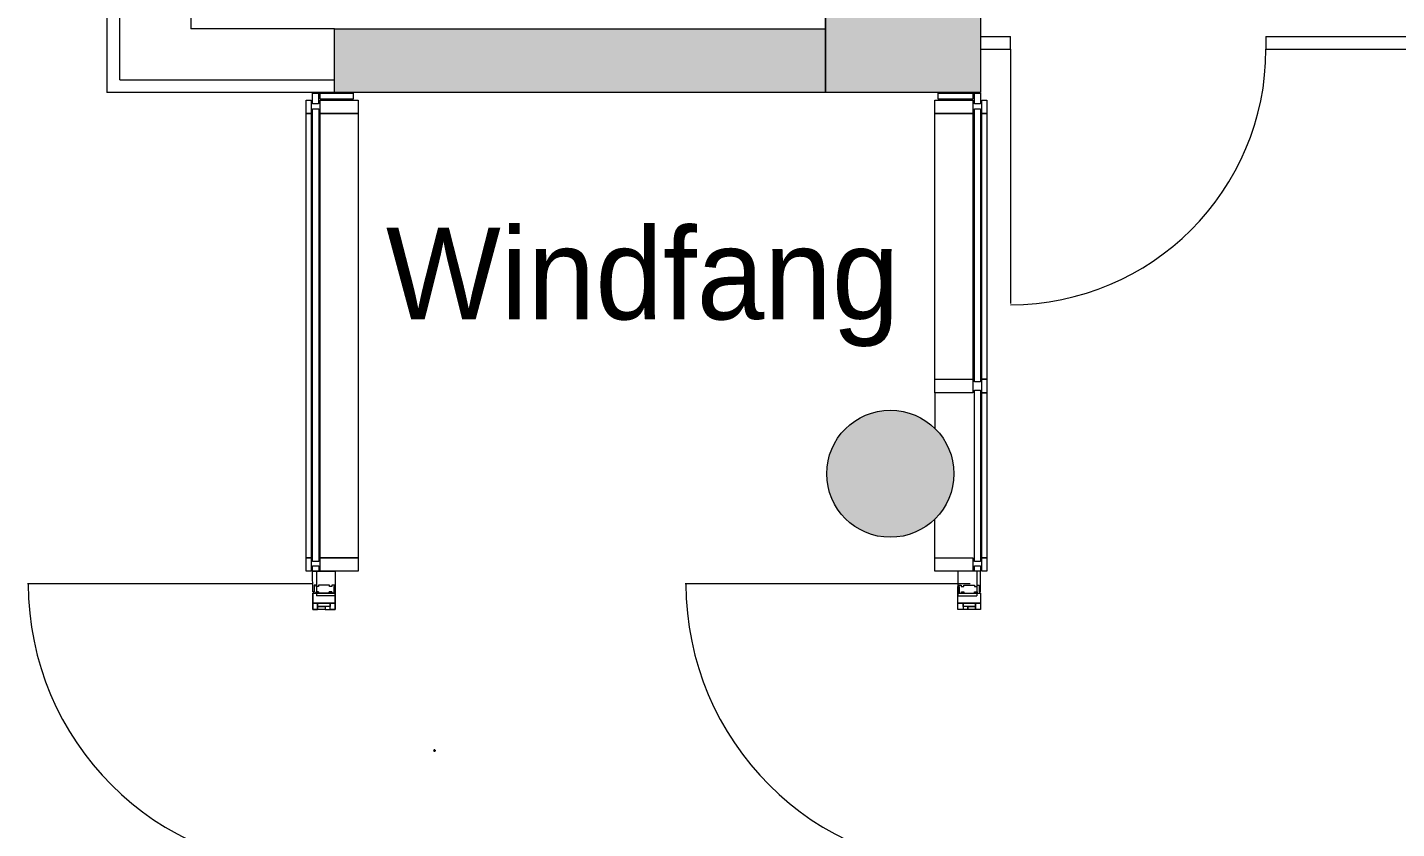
# Model space of a CAD drawing. Header units: inches. Extents: x 50200 to 250609, y 23637 to 115190.
# Drawn here: x 61836 to 67220, y 46683 to 49835 of the extents above; entities that cross this region are included whole.
import ezdxf

# ---------------------------------------------------------------- set-up
doc = ezdxf.new("R2010")
doc.units = ezdxf.units.IN
doc.header["$LTSCALE"] = 200
doc.header["$MEASUREMENT"] = 0
doc.header["$PDMODE"] = 34
doc.header["$PDSIZE"] = 5
doc.linetypes.add('Standardmuster', pattern=[0])
doc.linetypes.add('Volllinie', pattern=[0])
doc.layers.add('Grundebene', color=7, linetype='Continuous')
doc.styles.add('ARIAL', font='arial.ttf', dxfattribs={"height": 0.2})

# ---------------------------------------------------------------- blocks, each defined once
blk = doc.blocks.new('Color_Area-1BD')
at = {"layer": 'Grundebene', "true_color": 0x000000, "transparency": 33554687}
blk.add_hatch(color=18, dxfattribs=at).paths.add_polyline_path([(63044.1, 49829), (64974.5, 49829), (64974.5, 49579), (63044.1, 49579)], flags=0)
at = {"layer": 'Grundebene', "color": 18, "linetype": 'Volllinie', "lineweight": 13, "true_color": 0x000000}
for p, q in [((63044.1, 49829), (64974.5, 49829)), ((63044.1, 49579), (63044.1, 49829)), ((64974.5, 49829), (64974.5, 49579)), ((64974.5, 49579), (63044.1, 49579))]:
    blk.add_line(p, q, dxfattribs=at)
blk = doc.blocks.new('Color_Area-C21')
at = {"layer": 'Grundebene', "true_color": 0x000000, "transparency": 33554687}
h = blk.add_hatch(color=18, dxfattribs=at)
edge = h.paths.add_edge_path(flags=0)
edge.add_arc((65229.5, 48079.1), 250, 0, 360)
at = {"layer": 'Grundebene', "color": 18, "linetype": 'Volllinie', "lineweight": 13, "true_color": 0x000000}
blk.add_circle((65229.5, 48079.1), 250, dxfattribs=at)
blk = doc.blocks.new('Color_Area-CA9')
at = {"layer": 'Grundebene', "true_color": 0x000000, "transparency": 33554687}
blk.add_hatch(color=18, dxfattribs=at).paths.add_polyline_path([(64974.5, 50319), (65584.5, 50319), (65584.5, 49579), (64974.5, 49579)], flags=0)
at = {"layer": 'Grundebene', "color": 18, "linetype": 'Volllinie', "lineweight": 13, "true_color": 0x000000}
for p, q in [((64974.5, 50319), (65584.5, 50319)), ((64974.5, 49579), (64974.5, 50319)), ((65584.5, 50319), (65584.5, 49579)), ((65584.5, 49579), (64974.5, 49579))]:
    blk.add_line(p, q, dxfattribs=at)

msp = doc.modelspace()

# ---------------------------------------------------------------- linework, layer by layer
at = {"layer": 'Grundebene', "color": 18, "linetype": 'Volllinie', "lineweight": 13, "true_color": 0x000000}
for p, q in [((62199.5, 49629), (62199.5, 55939.2)), ((64974.5, 49579), (64974.5, 50319)), ((65584.5, 50319), (65584.5, 49579)), ((64974.5, 50129), (64974.5, 49579)), ((62149.5, 49889), (62149.5, 49579)), ((62479.5, 49879), (62479.5, 49829)), ((63044.1, 49829), (62479.5, 49829)), ((63044.1, 49829), (64974.5, 49829)), ((63044.1, 49579), (63044.1, 49829)), ((64974.5, 49829), (64974.5, 49579)), ((65584.5, 49799), (65701.5, 49799)), ((65584.5, 49749), (65701.5, 49749)), ((65701.5, 49749), (65701.5, 49799)), ((65701.5, 49749), (65701.5, 48749)), ((66706.5, 49799), (67395.2, 49799)), ((66706.5, 49799), (66706.5, 49749)), ((66706.5, 49749), (67395.2, 49749)), ((62199.5, 49629), (63044.1, 49629)), ((64974.5, 49579), (62149.5, 49579)), ((62932.5, 49548.5), (62952.5, 49548.5)), ((62932.5, 49495.5), (62932.5, 49548.5)), ((62952.5, 49548.5), (62952.5, 49495.5)), ((62958.1, 49575.7), (62981.7, 49575.7)), ((62958.1, 49533.5), (62958.1, 49575.7)), ((62981.7, 49533.5), (62958.1, 49533.5)), ((62981.7, 49575.7), (62981.7, 49533.5)), ((62987.5, 49548.5), (63137.5, 49548.5)), ((62987.5, 49495.5), (62987.5, 49548.5)), ((62987.6, 49552.3), (62987.6, 49575.5)), ((62987.6, 49575.5), (63117.1, 49575.5)), ((63117.1, 49552.3), (62987.6, 49552.3)), ((64974.5, 49579), (63044.1, 49579)), ((63117.1, 49575.5), (63117.1, 49552.3)), ((63137.5, 49548.5), (63137.5, 49495.5)), ((65584.5, 49579), (64974.5, 49579)), ((65404.5, 49548.5), (65554.5, 49548.5)), ((65404.5, 49495.5), (65404.5, 49548.5)), ((65417.3, 49552.5), (65417.3, 49575.7)), ((65417.3, 49575.7), (65554.5, 49575.7)), ((65554.5, 49552.5), (65417.3, 49552.5)), ((65554.5, 49575.7), (65554.5, 49552.5)), ((65554.5, 49548.5), (65554.5, 49495.5)), ((65560.2, 49575.7), (65583.8, 49575.7)), ((65560.2, 49533.5), (65560.2, 49575.7)), ((65583.8, 49533.5), (65560.2, 49533.5)), ((65583.8, 49575.7), (65583.8, 49533.5)), ((65589.5, 49548.5), (65609.5, 49548.5)), ((65589.5, 49495.5), (65589.5, 49548.5)), ((65609.5, 49548.5), (65609.5, 49495.5)), ((62932.5, 49495.5), (62952.5, 49495.5)), ((62932.5, 47748.5), (62932.5, 49495.5)), ((62952.5, 49495.5), (62932.5, 49495.5)), ((62952.5, 49495.5), (62952.5, 47748.5)), ((62958, 49514), (62982, 49514)), ((62958, 47734), (62958, 49514)), ((62982, 49514), (62982, 47734)), ((62987.5, 49495.5), (63137.5, 49495.5)), ((62987.5, 47748.5), (62987.5, 49495.5)), ((63137.5, 49495.5), (62987.5, 49495.5)), ((63137.5, 49495.5), (63137.5, 47748.5)), ((65404.5, 49495.5), (65554.5, 49495.5)), ((65404.5, 48397.5), (65404.5, 49495.5)), ((65554.5, 49495.5), (65404.5, 49495.5)), ((65554.5, 49495.5), (65554.5, 48397.5)), ((65560, 49514), (65584, 49514)), ((65560, 48440), (65560, 49514)), ((65584, 49514), (65584, 48440)), ((65589.5, 49495.5), (65609.5, 49495.5)), ((65589.5, 48450.5), (65589.5, 49495.5)), ((65609.5, 49495.5), (65589.5, 49495.5)), ((65609.5, 49495.5), (65609.5, 48450.5)), ((65404.5, 48450.5), (65554.5, 48450.5)), ((65404.5, 48397.5), (65404.5, 48450.5)), ((65554.5, 48450.5), (65554.5, 48397.5)), ((65584, 48440), (65560, 48440)), ((65560, 48408.2), (65584, 48408.2)), ((65560, 47734), (65560, 48408.2)), ((65584, 48408.2), (65584, 47734)), ((65609.5, 48450.5), (65589.5, 48450.5)), ((65589.5, 48450.5), (65609.5, 48450.5)), ((65589.5, 48397.5), (65589.5, 48450.5)), ((65609.5, 48450.5), (65609.5, 48397.5)), ((65554.5, 48397.5), (65404.5, 48397.5)), ((65554.5, 48397.5), (65404.5, 48397.5)), ((65404.5, 48397.5), (65404.5, 48257.6)), ((65589.5, 48397.5), (65609.5, 48397.5)), ((65589.5, 47748.5), (65589.5, 48397.5)), ((65609.5, 48397.5), (65589.5, 48397.5)), ((65609.5, 48397.5), (65609.5, 47748.5)), ((65404.5, 47748.5), (65404.5, 47900.5)), ((62952.5, 47748.5), (62932.5, 47748.5)), ((62932.5, 47748.5), (62952.5, 47748.5)), ((62932.5, 47695.5), (62932.5, 47748.5)), ((62952.5, 47748.5), (62952.5, 47695.5)), ((62982, 47734), (62958, 47734)), ((62958, 47695.5), (62958, 47716.5)), ((62958, 47716.5), (62982, 47716.5)), ((62982, 47716.5), (62982, 47695.5)), ((63137.5, 47748.5), (62987.5, 47748.5)), ((62987.5, 47748.5), (63137.5, 47748.5)), ((62987.5, 47695.5), (62987.5, 47748.5)), ((63137.5, 47748.5), (63137.5, 47695.5)), ((65404.5, 47748.5), (65554.5, 47748.5)), ((65404.5, 47695.5), (65404.5, 47748.5)), ((65554.5, 47748.5), (65554.5, 47695.5)), ((65584, 47734), (65560, 47734)), ((65560, 47695.5), (65560, 47716.5)), ((65560, 47716.5), (65583.9, 47716.5)), ((65583.9, 47716.5), (65583.9, 47695.5)), ((65609.5, 47748.5), (65589.5, 47748.5)), ((65589.5, 47748.5), (65609.5, 47748.5)), ((65589.5, 47695.5), (65589.5, 47748.5)), ((65609.5, 47748.5), (65609.5, 47695.5)), ((62952.5, 47695.5), (62932.5, 47695.5)), ((62958, 47695.5), (63046.4, 47695.5)), ((62958.2, 47614.3), (62958, 47695.5)), ((62982, 47695.5), (62958, 47695.5)), ((62972.7, 47695.5), (62972.7, 47598.3)), ((63137.5, 47695.5), (62987.5, 47695.5)), ((63046.3, 47695.5), (63046.3, 47598.3)), ((63046.4, 47695.5), (63046.5, 47640.3)), ((65554.5, 47695.5), (65404.5, 47695.5)), ((65495.6, 47695.5), (65495.5, 47640.3)), ((65583.9, 47695.5), (65495.6, 47695.5)), ((65495.6, 47695.5), (65495.6, 47598.3)), ((65583.9, 47695.5), (65560, 47695.5)), ((65569.3, 47695.5), (65569.3, 47598.3)), ((65583.8, 47614.3), (65583.9, 47695.5)), ((65609.5, 47695.5), (65589.5, 47695.5)), ((62958, 47645.5), (61836.5, 47645.5)), ((62963.5, 47614.3), (62958.2, 47614.3)), ((62958.2, 47570.6), (62958.2, 47609.6)), ((62958.2, 47609.6), (63046.5, 47609.6)), ((62971.3, 47609.6), (62958.2, 47609.6)), ((62958.2, 47609.6), (62958.2, 47570.6)), ((62971.3, 47640.3), (62963.5, 47640.3)), ((62963.5, 47640.3), (62963.5, 47614.3)), ((62971.3, 47635.3), (62971.3, 47640.3)), ((62981, 47635.3), (62971.3, 47635.3)), ((62971.3, 47609.6), (62971.3, 47614.6)), ((62971.3, 47614.6), (62980.8, 47614.6)), ((62980.8, 47614.6), (62971.3, 47614.6)), ((62971.3, 47614.6), (62971.3, 47609.6)), ((62980.8, 47609.6), (62971.3, 47609.6)), ((63046.3, 47598.3), (62972.7, 47598.3)), ((62980.8, 47614.6), (62980.8, 47609.6)), ((62980.8, 47609.6), (62980.8, 47614.6)), ((63023.7, 47609.6), (62980.8, 47609.6)), ((63023.9, 47640.3), (62981, 47640.3)), ((62981, 47640.3), (62981, 47635.3)), ((63023.7, 47609.6), (63023.7, 47614.6)), ((63023.7, 47614.6), (63033.1, 47614.6)), ((63033.1, 47614.6), (63023.7, 47614.6)), ((63023.7, 47614.6), (63023.7, 47609.6)), ((63033.1, 47609.6), (63023.7, 47609.6)), ((63023.9, 47635.3), (63023.9, 47640.3)), ((63033.3, 47635.3), (63023.9, 47635.3)), ((63033.1, 47614.6), (63033.1, 47609.6)), ((63033.1, 47609.6), (63033.1, 47614.6)), ((63041.2, 47609.6), (63033.1, 47609.6)), ((63046.5, 47640.3), (63033.3, 47640.3)), ((63033.3, 47640.3), (63033.3, 47635.3)), ((63046.5, 47635.6), (63041.2, 47635.6)), ((63041.2, 47635.6), (63041.2, 47609.6)), ((63046.5, 47570.6), (63046.5, 47635.6)), ((63046.5, 47609.6), (63046.5, 47570.6)), ((65544, 47645.5), (64422.4, 47645.5)), ((65495.5, 47640.3), (65508.6, 47640.3)), ((65495.5, 47570.6), (65495.5, 47635.6)), ((65495.5, 47635.6), (65500.8, 47635.6)), ((65495.5, 47570.6), (65495.5, 47609.6)), ((65495.5, 47609.6), (65583.8, 47609.6)), ((65495.6, 47598.3), (65569.3, 47598.3)), ((65500.8, 47635.6), (65500.8, 47609.6)), ((65500.8, 47609.6), (65508.9, 47609.6)), ((65508.6, 47640.3), (65508.6, 47635.3)), ((65508.6, 47635.3), (65518.1, 47635.3)), ((65508.9, 47609.6), (65508.9, 47614.6)), ((65508.9, 47614.6), (65518.3, 47614.6)), ((65508.9, 47609.6), (65508.9, 47614.6)), ((65508.9, 47614.6), (65518.3, 47614.6)), ((65518.3, 47609.6), (65508.9, 47609.6)), ((65518.1, 47635.3), (65518.1, 47640.3)), ((65518.1, 47640.3), (65561, 47640.3)), ((65518.3, 47614.6), (65518.3, 47609.6)), ((65518.3, 47614.6), (65518.3, 47609.6)), ((65518.3, 47609.6), (65561.1, 47609.6)), ((65561, 47640.3), (65561, 47635.3)), ((65561, 47635.3), (65570.7, 47635.3)), ((65561.1, 47609.6), (65561.1, 47614.6)), ((65561.1, 47614.6), (65570.6, 47614.6)), ((65561.1, 47609.6), (65561.1, 47614.6)), ((65561.1, 47614.6), (65570.6, 47614.6)), ((65570.6, 47609.6), (65561.1, 47609.6)), ((65570.6, 47614.6), (65570.6, 47609.6)), ((65570.6, 47614.6), (65570.6, 47609.6)), ((65570.6, 47609.6), (65583.8, 47609.6)), ((65570.7, 47635.3), (65570.7, 47640.3)), ((65570.7, 47640.3), (65578.5, 47640.3)), ((65578.5, 47640.3), (65578.5, 47614.3)), ((65578.5, 47614.3), (65583.8, 47614.3)), ((65583.8, 47609.6), (65583.8, 47570.6)), ((65583.8, 47609.6), (65583.8, 47570.6)), ((63046.5, 47570.6), (62958.2, 47570.6)), ((62958.2, 47545.3), (62958.2, 47570.6)), ((62958.2, 47570.6), (62977.7, 47570.6)), ((63046.5, 47570.6), (62958.2, 47570.6)), ((62958.2, 47570.6), (62958.2, 47545.3)), ((62958.2, 47570.6), (63046.5, 47570.6)), ((62977.7, 47545.3), (62958.2, 47545.3)), ((62958.2, 47545.3), (62977.7, 47545.3)), ((62977.7, 47570.6), (62977.7, 47545.3)), ((62977.7, 47556.3), (62977.7, 47570.6)), ((62977.7, 47570.6), (63026.5, 47570.6)), ((63026.5, 47556.3), (62977.7, 47556.3)), ((62977.7, 47545.3), (62977.7, 47556.3)), ((62977.7, 47556.3), (63007.9, 47556.3)), ((62977.7, 47545.3), (62977.7, 47556.3)), ((62977.7, 47556.3), (63007.9, 47556.3)), ((63007.9, 47545.3), (62977.7, 47545.3)), ((63007.9, 47556.3), (63007.9, 47545.3)), ((63007.9, 47556.3), (63007.9, 47545.3)), ((63007.9, 47545.3), (63046.5, 47545.3)), ((63026.5, 47545.3), (63026.5, 47570.6)), ((63026.5, 47570.6), (63046.5, 47570.6)), ((63026.5, 47570.6), (63026.5, 47556.3)), ((63046.5, 47545.3), (63026.5, 47545.3)), ((63046.5, 47570.6), (63046.5, 47545.3)), ((63046.5, 47545.3), (63046.5, 47570.6)), ((65583.8, 47570.6), (65495.5, 47570.6)), ((65495.5, 47545.3), (65495.5, 47570.6)), ((65495.5, 47570.6), (65515.5, 47570.6)), ((65495.5, 47545.3), (65495.5, 47570.6)), ((65495.5, 47570.6), (65583.8, 47570.6)), ((65583.8, 47570.6), (65495.5, 47570.6)), ((65515.5, 47545.3), (65495.5, 47545.3)), ((65534.1, 47545.3), (65495.5, 47545.3)), ((65515.5, 47570.6), (65515.5, 47545.3)), ((65515.5, 47556.3), (65515.5, 47570.6)), ((65515.5, 47570.6), (65564.3, 47570.6)), ((65564.3, 47556.3), (65515.5, 47556.3)), ((65564.3, 47556.3), (65534.1, 47556.3)), ((65534.1, 47556.3), (65534.1, 47545.3)), ((65534.1, 47545.3), (65534.1, 47556.3)), ((65534.1, 47556.3), (65564.3, 47556.3)), ((65564.3, 47545.3), (65534.1, 47545.3)), ((65564.3, 47545.3), (65564.3, 47570.6)), ((65564.3, 47570.6), (65583.8, 47570.6)), ((65564.3, 47570.6), (65564.3, 47556.3)), ((65564.3, 47545.3), (65564.3, 47556.3)), ((65564.3, 47556.3), (65564.3, 47545.3)), ((65583.8, 47545.3), (65564.3, 47545.3)), ((65583.8, 47545.3), (65564.3, 47545.3)), ((65583.8, 47570.6), (65583.8, 47545.3)), ((65583.8, 47570.6), (65583.8, 47545.3))]:
    msp.add_line(p, q, dxfattribs=at)
msp.add_circle((65229.5, 48079.1), 250, dxfattribs=at)
for centre, radius, start, end in [((65701.5, 49749), 1005, 270, 360), ((62958, 47645.5), 1118.2, 180, 270), ((65544, 47645.5), 1118.2, 180, 270)]:
    msp.add_arc(centre, radius, start, end, dxfattribs=at)
at = {"layer": 'Grundebene', "color": 18, "linetype": 'Standardmuster', "lineweight": 13, "true_color": 0x000000}
msp.add_point((63437.7, 46990.2), dxfattribs=at)

# ---------------------------------------------------------------- block references
at = {"layer": 'Grundebene'}
for name in ['Color_Area-CA9', 'Color_Area-1BD', 'Color_Area-C21']:
    msp.add_blockref(name, (0, 0), dxfattribs=at)

# ---------------------------------------------------------------- texts
at = {"layer": 'Grundebene', "color": 18, "lineweight": 18, "true_color": 0x000000, "style": 'ARIAL', "width": 0.950417}
msp.add_text('Windfang', height=360, dxfattribs=at).set_placement((63246.5, 48686.4))

doc.saveas('drawing.dxf')
